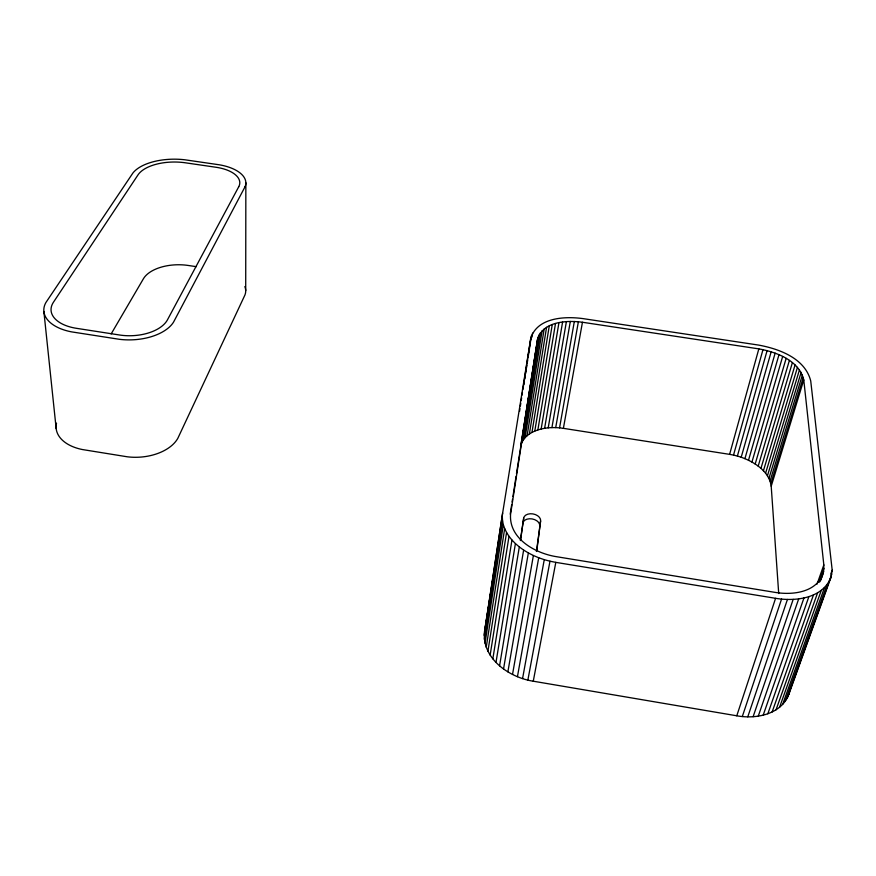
<?xml version="1.0" encoding="UTF-8"?>
<svg xmlns="http://www.w3.org/2000/svg" width="876" height="876" viewBox="0 0 876 876"><rect width="100%" height="100%" fill="white"/><g stroke="black" fill="none" stroke-linecap="round" stroke-linejoin="round"><path stroke-width="1.31" d="M245.707 290.722L245.849 182.756M484.187 635.286L502.638 513.04L530.768 338.355C537.163 317.419 564.713 316.148 582.858 318.59L758.583 345.078C779.213 348.845 805.099 358.372 810.727 380.961L832.2 570.177L830.82 577.744L788.816 694.405C781.096 714.586 755.846 719.338 736.771 715.791L533.265 681.21C509.263 677.531 481.504 658.511 484.548 631.388L502.638 513.04M820.9 579.934L823.593 571.623L823.834 564.9L803.774 379.899C799.022 360.375 776.629 352.13 758.835 348.878L582.452 322.259C566.794 320.145 542.945 321.251 537.525 339.384L520.859 445.326M536.506 551.07L540.612 520.913A8.585 5.716 10.4 0 0 532.904 513.905A8.585 5.716 10.4 0 0 523.673 518.176L520.399 540.339M540.612 520.913L536.9 549.997A8.793 6.001 10.6 0 1 536.397 551.486M520.486 540.58L523.673 518.176M484.34 639.261L502.539 520.738L502.309 516.851M519.556 411.37L519.961 408.665M520.377 405.96L520.793 403.256M521.209 400.551L521.625 397.846M522.041 395.142L522.457 392.437M522.873 389.732L530.768 338.355M523.957 384.301L524.374 381.608M524.79 378.903L525.206 376.198M525.622 373.505L526.038 370.8M526.454 368.095L526.87 365.391M527.286 362.697L527.702 359.992M528.119 357.288L531.436 335.683M531.94 337.172L532.564 333.121M537.525 339.384L510.566 514.322C508.781 538.784 535.455 553.369 556.435 556.687L775.183 592.395C792.09 595.209 815.162 592.713 822.728 574.798M485.019 643.269L503.328 524.669L502.539 520.738M486.224 647.265L504.675 528.6L503.328 524.669M510.226 514.135L511.683 504.685M512.099 501.992L512.515 499.298M512.931 496.593L516.063 476.358M516.479 473.653L538.083 337.074M487.932 651.218L506.569 532.499L504.675 528.6M521.209 444.252L522.151 441.931L539.047 334.862M522.151 441.931L523.454 439.73L540.393 332.76M490.144 655.095L509.011 536.32L506.569 532.499M523.454 439.73L525.107 437.661L542.102 330.789M484.548 631.388L492.761 580.109M493.199 577.415L493.626 574.722M494.064 572.017L494.491 569.323M494.929 566.619L495.356 563.925M495.794 561.22L496.221 558.527M525.107 437.661L527.089 435.744L544.171 328.982M492.838 658.851L511.956 540.021L509.011 536.32M527.089 435.744L529.378 434.003L546.569 327.328M529.378 434.003L531.962 432.437L549.274 325.861M495.991 662.431L515.406 543.569L511.956 540.021M531.962 432.437L534.798 431.08L552.252 324.591M534.798 431.08L537.875 429.93L555.494 323.518M499.572 665.826L519.315 546.931L515.406 543.569M537.875 429.93L541.16 428.999L558.943 322.664M503.547 668.968L523.64 550.062L519.315 546.931M541.16 428.999L544.62 428.298L562.589 322.029M544.62 428.298L548.212 427.827L566.389 321.612M507.883 671.859L528.348 552.931L523.64 550.062M548.212 427.827L551.924 427.597L570.32 321.426M512.526 674.432L533.385 555.504L528.348 552.931M551.924 427.597L555.712 427.608L574.327 321.481M555.712 427.608L559.545 427.849L578.379 321.755M517.442 676.677L538.707 557.76L533.385 555.504M559.545 427.849L563.388 428.342L582.452 322.259M522.567 678.572L544.259 559.665L538.707 557.76M527.867 680.094L549.975 561.209L544.259 559.665M533.265 681.21L555.811 562.37L775.578 598.308C795.233 601.593 822.148 598.658 830.82 577.744M788.816 694.405L789.506 691.887M563.388 428.342L729.609 454.359L758.835 348.878M729.609 454.359L733.519 455.093L762.985 349.623M733.519 455.093L737.384 456.057L767.102 350.586M778.709 593.512L771.208 486.224C769.161 471.146 754.356 461.98 741.205 457.239L771.176 351.758M744.918 458.652L775.14 353.137M748.509 460.25L778.983 354.714M751.937 462.046L782.662 356.477M755.178 464.017L786.144 358.394M758.189 466.141L789.385 360.463M760.937 468.397L792.375 362.664M763.423 470.773L795.069 364.974M765.591 473.248L797.445 367.373M767.442 475.788L799.47 369.836M768.942 478.384L801.135 372.344M770.081 481.012L802.416 374.873M770.836 483.629L803.303 377.403M771.208 486.224L803.774 379.899M736.771 715.791L775.578 598.308M742.311 716.524L781.556 599.085M747.775 716.82L787.447 599.436M753.119 716.699L793.185 599.359M758.266 716.141L798.704 598.856M763.193 715.166L803.971 597.936M767.825 713.776L808.898 596.611M817.056 584.117L823.834 564.9M772.117 711.991L813.465 594.892M818.972 582.409L823.966 568.305M820.002 581.675L823.593 571.623M776.037 709.834L817.604 592.8M779.541 707.326L821.294 590.369M782.596 704.501L824.48 587.61M785.181 701.38L827.141 584.566M830.82 574.021L832.2 570.177M787.25 698.008L831.795 574.032M111.153 333.931L143.39 278.809A36.365 19.732 -0.7 0 1 188.318 265.472L196.257 266.665M549.975 561.209L555.811 562.37M737.384 456.057L741.205 457.239M43.877 311.517L56.173 428.583M244.842 286.594A36.463 19.984 0 0 1 244.995 294.873L177.828 438.307A42.223 26.094 -3.6 0 1 127.261 456.79L82.399 449.541A42.387 25.831 -4.6 0 1 56.535 423.13M522.841 523.191A8.552 5.727 10.4 0 1 532.05 518.91A8.552 5.727 10.4 0 1 539.726 525.928M245.094 186.654L173.536 322.138A44.994 24.988 -2.2 0 1 119.486 339.319L71.646 331.884A45.158 24.725 -3.1 0 1 45.946 302.461L132.944 172.966A44.479 21.615 0.1 0 1 184.902 159.793L219.515 164.83A38.533 18.823 0.7 0 1 245.094 186.654M238.743 186.741L167.469 319.817A37.854 21.024 -2.2 0 1 119.486 334.993L76.376 328.303A37.997 20.805 -3.1 0 1 53.436 302.242L138.014 174.882A38.336 18.626 0.1 0 1 185.416 162.805L216.043 167.272A32.423 15.834 0.7 0 1 238.743 186.741"/></g></svg>
